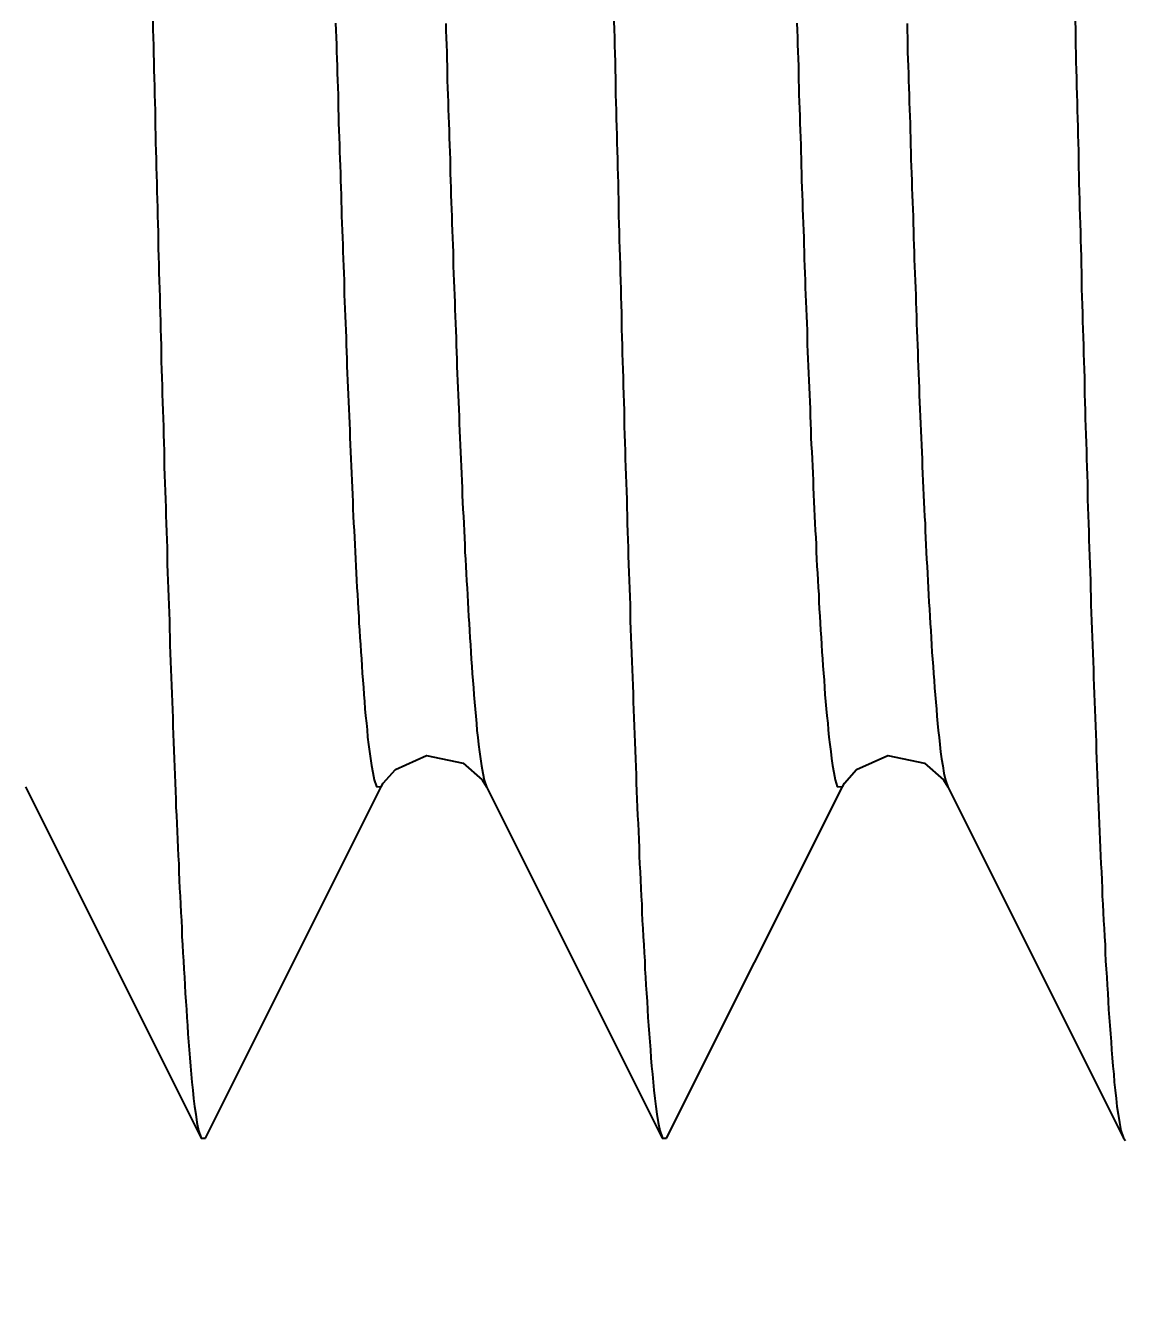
# Model space of a CAD drawing. Header units: millimetres. Extents: x 0 to 3800, y -67 to 2530.
# Drawn here: x 2224.803 to 2228.477, y 949.282 to 953.516 of the extents above; entities that cross this region are included whole.
import ezdxf

# ---------------------------------------------------------------- set-up
doc = ezdxf.new("R2010")
doc.units = ezdxf.units.MM
doc.layers.add('내부선 및 부속', color=4, linetype='Continuous')
doc.layers.add('치수선', color=7, linetype='Continuous')
doc.styles.add('____', font='')
doc.styles.get('____').set_extended_font_data('굴림')
doc.dimstyles.new('MSADIM', dxfattribs={"dimtxt": 33, "dimasz": 17, "dimexe": 10, "dimexo": 7.5, "dimgap": 10, "dimtad": 0, "dimtih": 1, "dimtoh": 1, "dimdec": 0, "dimzin": 1, "dimdsep": 46, "dimtxsty": '____', "dimcen": 11.25, "dimadec": 0, "dimazin": 0, "dimtfac": 1, "dimtdec": 0, "dimtix": 1, "dimtmove": 0, "dimatfit": 3, "dimfxl": 1, "dimtolj": 1, "dimtzin": 1, "dimarcsym": 0})

# ---------------------------------------------------------------- blocks, each defined once
blk = doc.blocks.new('*D55')
at = {"layer": '치수선', "color": 0, "linetype": 'Continuous', "lineweight": -2, "transparency": 16777216}
for p, q in [((2172.9547, 966.2182), (2152.4547, 966.2182)), ((2162.4547, 949.2182), (2162.4547, 856.5344)), ((2162.4547, 718.2182), (2162.4547, 810.9019)), ((2254.9547, 701.2182), (2152.4547, 701.2182))]:
    blk.add_line(p, q, dxfattribs=at)
at = {"layer": '치수선', "color": 0, "linetype": 'Continuous', "transparency": 16777216}
for points in [[(2159.6213, 949.2182), (2165.288, 949.2182), (2162.4547, 966.2182)], [(2159.6213, 718.2182), (2165.288, 718.2182), (2162.4547, 701.2182)]]:
    blk.add_solid(points, dxfattribs=at)
at = {"layer": '치수선', "color": 0, "linetype": 'Continuous', "transparency": 16777216, "insert": (2162.4547, 833.7182), "char_height": 25, "attachment_point": 5, "style": '____'}
blk.add_mtext('\\A1;265', dxfattribs=at)
blk = doc.blocks.new('*D56')
at = {"layer": '치수선', "color": 0, "linetype": 'Continuous', "lineweight": -2, "transparency": 16777216}
for p, q in [((2172.9547, 966.2182), (2082.4547, 966.2182)), ((2092.4547, 949.2182), (2092.4547, 636.5511)), ((2092.4547, 278.2182), (2092.4547, 590.8853)), ((2224.9547, 261.2182), (2082.4547, 261.2182))]:
    blk.add_line(p, q, dxfattribs=at)
at = {"layer": '치수선', "color": 0, "linetype": 'Continuous', "transparency": 16777216}
for points in [[(2089.6213, 949.2182), (2095.288, 949.2182), (2092.4547, 966.2182)], [(2089.6213, 278.2182), (2095.288, 278.2182), (2092.4547, 261.2182)]]:
    blk.add_solid(points, dxfattribs=at)
at = {"layer": '치수선', "color": 0, "linetype": 'Continuous', "transparency": 16777216, "insert": (2092.4547, 613.7182), "char_height": 25, "attachment_point": 5, "style": '____'}
blk.add_mtext('\\A1;705', dxfattribs=at)

msp = doc.modelspace()

# ---------------------------------------------------------------- linework, layer by layer
at = {"layer": '내부선 및 부속', "linetype": 'Continuous'}
for p, q in [((2224.803, 950.9738), (2225.3898, 949.8007)), ((2225.4044, 949.8007), (2225.9913, 950.9738)), ((2226.3428, 950.9738), (2226.9296, 949.8007)), ((2226.9442, 949.8007), (2227.5311, 950.9738)), ((2227.8826, 950.9738), (2228.4695, 949.8007)), ((2225.3898, 949.8007), (2225.4044, 949.8007)), ((2226.9296, 949.8007), (2226.9442, 949.8007)), ((2228.4695, 949.8007), (2228.4768, 949.7934))]:
    msp.add_line(p, q, dxfattribs=at)
at = {"layer": '내부선 및 부속', "linetype": 'Continuous', "flags": 128}
for points in [[(2225.2289, 953.5295), (2225.2289, 953.5025), (2225.2299, 953.4755), (2225.2309, 953.4485), (2225.2309, 953.4215), (2225.2319, 953.3945), (2225.2319, 953.3675), (2225.2329, 953.3395), (2225.2339, 953.3125), (2225.2339, 953.2855), (2225.2349, 953.2585), (2225.2359, 953.2315), (2225.2359, 953.2045), (2225.2369, 953.1775), (2225.2379, 953.1505), (2225.2379, 953.1235), (2225.2389, 953.0965), (2225.2399, 953.0695), (2225.2399, 953.0425), (2225.2409, 953.0155), (2225.2419, 952.9885), (2225.2419, 952.9615), (2225.2429, 952.9345), (2225.2439, 952.9075), (2225.2439, 952.8805), (2225.2449, 952.8535), (2225.2459, 952.8255), (2225.2469, 952.7985), (2225.2469, 952.7715), (2225.2479, 952.7445), (2225.2489, 952.7175), (2225.2489, 952.6905), (2225.2489, 952.6905), (2225.2499, 952.6635), (2225.2509, 952.6365), (2225.2519, 952.6095), (2225.2519, 952.5825), (2225.2529, 952.5555), (2225.2539, 952.5285), (2225.2539, 952.5015), (2225.2549, 952.4745), (2225.2559, 952.4475), (2225.2569, 952.4205), (2225.2569, 952.3935), (2225.2579, 952.3665), (2225.2589, 952.3395), (2225.2599, 952.3125), (2225.2599, 952.2845), (2225.2609, 952.2575), (2225.2619, 952.2305), (2225.2629, 952.2035), (2225.2639, 952.1765), (2225.2639, 952.1495), (2225.2649, 952.1225), (2225.2659, 952.0955), (2225.2669, 952.0685), (2225.2669, 952.0415), (2225.2679, 952.0145), (2225.2689, 951.9875), (2225.2699, 951.9605), (2225.2709, 951.9335), (2225.2719, 951.9065), (2225.2719, 951.8795), (2225.2729, 951.8525), (2225.2739, 951.8255), (2225.2749, 951.7985), (2225.2759, 951.7715), (2225.2769, 951.7445), (2225.2769, 951.7175), (2225.2779, 951.6895), (2225.2789, 951.6625), (2225.2799, 951.6355), (2225.2809, 951.6085), (2225.2819, 951.5815), (2225.2829, 951.5545), (2225.2839, 951.5275), (2225.2839, 951.5005), (2225.2849, 951.4735), (2225.2859, 951.4465), (2225.2869, 951.4195), (2225.2879, 951.3925), (2225.2889, 951.3655), (2225.2899, 951.3385), (2225.2909, 951.3115), (2225.2919, 951.2845), (2225.2929, 951.2575), (2225.2939, 951.2305), (2225.2949, 951.2035), (2225.2959, 951.1765), (2225.2969, 951.1495), (2225.2979, 951.1225), (2225.2989, 951.0955), (2225.2999, 951.0675), (2225.3009, 951.0405), (2225.3019, 951.0135), (2225.3029, 950.9865), (2225.3039, 950.9595), (2225.3049, 950.9325), (2225.3059, 950.9055), (2225.3079, 950.8785), (2225.3089, 950.8515), (2225.3099, 950.8245), (2225.3109, 950.7975), (2225.3119, 950.7705), (2225.3129, 950.7435), (2225.3149, 950.7165), (2225.3159, 950.6895), (2225.3169, 950.6625), (2225.3179, 950.6355), (2225.3199, 950.6085), (2225.3209, 950.5815), (2225.3219, 950.5545), (2225.3239, 950.5275), (2225.3249, 950.5005), (2225.3259, 950.4735), (2225.3279, 950.4465), (2225.3289, 950.4195), (2225.3309, 950.3925), (2225.3319, 950.3655), (2225.3339, 950.3385), (2225.3349, 950.3115), (2225.3369, 950.2845), (2225.3389, 950.2575), (2225.3409, 950.2305), (2225.3419, 950.2035), (2225.3439, 950.1765), (2225.3459, 950.1495), (2225.3479, 950.1225), (2225.3499, 950.0955), (2225.3519, 950.0685), (2225.3549, 950.0415), (2225.3569, 950.0145), (2225.3589, 949.9875), (2225.3589, 949.9875), (2225.3619, 949.9605), (2225.3649, 949.9335), (2225.3679, 949.9065), (2225.3719, 949.8805), (2225.3759, 949.8535), (2225.3809, 949.8265), (2225.3899, 949.8005), (2225.3899, 949.8005)], [(2225.8389, 953.5235), (2225.8399, 953.4995), (2225.8409, 953.4755), (2225.8419, 953.4515), (2225.8419, 953.4285), (2225.8429, 953.4045), (2225.8439, 953.3805), (2225.8439, 953.3565), (2225.8449, 953.3325), (2225.8459, 953.3085), (2225.8469, 953.2845), (2225.8469, 953.2615), (2225.8479, 953.2375), (2225.8489, 953.2135), (2225.8489, 953.1895), (2225.8499, 953.1655), (2225.8509, 953.1415), (2225.8519, 953.1175), (2225.8519, 953.0945), (2225.8529, 953.0705), (2225.8539, 953.0465), (2225.8549, 953.0225), (2225.8549, 952.9985), (2225.8559, 952.9745), (2225.8569, 952.9505), (2225.8579, 952.9275), (2225.8589, 952.9035), (2225.8589, 952.8795), (2225.8599, 952.8555), (2225.8609, 952.8315), (2225.8609, 952.8315), (2225.8619, 952.8075), (2225.8629, 952.7835), (2225.8629, 952.7605), (2225.8639, 952.7365), (2225.8649, 952.7125), (2225.8659, 952.6885), (2225.8669, 952.6645), (2225.8679, 952.6405), (2225.8679, 952.6165), (2225.8689, 952.5935), (2225.8699, 952.5695), (2225.8709, 952.5455), (2225.8719, 952.5215), (2225.8729, 952.4975), (2225.8739, 952.4735), (2225.8739, 952.4495), (2225.8749, 952.4265), (2225.8759, 952.4025), (2225.8769, 952.3785), (2225.8779, 952.3545), (2225.8789, 952.3305), (2225.8799, 952.3065), (2225.8809, 952.2835), (2225.8819, 952.2595), (2225.8829, 952.2355), (2225.8839, 952.2115), (2225.8849, 952.1875), (2225.8859, 952.1635), (2225.8869, 952.1395), (2225.8879, 952.1165), (2225.8889, 952.0925), (2225.8899, 952.0685), (2225.8909, 952.0445), (2225.8919, 952.0205), (2225.8929, 951.9965), (2225.8939, 951.9735), (2225.8949, 951.9495), (2225.8959, 951.9255), (2225.8969, 951.9015), (2225.8979, 951.8775), (2225.8989, 951.8535), (2225.9009, 951.8295), (2225.9019, 951.8065), (2225.9029, 951.7825), (2225.9039, 951.7585), (2225.9049, 951.7345), (2225.9069, 951.7105), (2225.9079, 951.6865), (2225.9089, 951.6635), (2225.9099, 951.6395), (2225.9119, 951.6155), (2225.9129, 951.5915), (2225.9139, 951.5675), (2225.9159, 951.5435), (2225.9169, 951.5205), (2225.9189, 951.4965), (2225.9199, 951.4725), (2225.9219, 951.4485), (2225.9229, 951.4245), (2225.9249, 951.4015), (2225.9259, 951.3775), (2225.9279, 951.3535), (2225.9299, 951.3295), (2225.9319, 951.3055), (2225.9329, 951.2825), (2225.9349, 951.2585), (2225.9369, 951.2345), (2225.9389, 951.2105), (2225.9419, 951.1865), (2225.9439, 951.1635), (2225.9459, 951.1395), (2225.9489, 951.1155), (2225.9519, 951.0915), (2225.9549, 951.0685), (2225.9589, 951.0445), (2225.9629, 951.0215), (2225.9679, 950.9975), (2225.9749, 950.9745), (2225.9909, 950.9735), (2225.9909, 950.9735)], [(2226.2069, 953.5225), (2226.2069, 953.4985), (2226.2079, 953.4745), (2226.2089, 953.4505), (2226.2099, 953.4265), (2226.2099, 953.4025), (2226.2109, 953.3795), (2226.2119, 953.3555), (2226.2119, 953.3315), (2226.2129, 953.3075), (2226.2139, 953.2835), (2226.2149, 953.2595), (2226.2149, 953.2355), (2226.2159, 953.2125), (2226.2169, 953.1885), (2226.2179, 953.1645), (2226.2179, 953.1405), (2226.2189, 953.1165), (2226.2199, 953.0925), (2226.2209, 953.0685), (2226.2209, 953.0455), (2226.2219, 953.0215), (2226.2229, 952.9975), (2226.2239, 952.9735), (2226.2239, 952.9495), (2226.2249, 952.9255), (2226.2259, 952.9015), (2226.2269, 952.8785), (2226.2269, 952.8545), (2226.2269, 952.8545), (2226.2279, 952.8305), (2226.2289, 952.8065), (2226.2299, 952.7825), (2226.2309, 952.7585), (2226.2319, 952.7345), (2226.2319, 952.7115), (2226.2329, 952.6875), (2226.2339, 952.6635), (2226.2349, 952.6395), (2226.2359, 952.6155), (2226.2369, 952.5915), (2226.2369, 952.5675), (2226.2379, 952.5445), (2226.2389, 952.5205), (2226.2399, 952.4965), (2226.2409, 952.4725), (2226.2419, 952.4485), (2226.2429, 952.4245), (2226.2439, 952.4015), (2226.2439, 952.3775), (2226.2449, 952.3535), (2226.2459, 952.3295), (2226.2469, 952.3055), (2226.2479, 952.2815), (2226.2489, 952.2575), (2226.2499, 952.2345), (2226.2509, 952.2105), (2226.2519, 952.1865), (2226.2529, 952.1625), (2226.2539, 952.1385), (2226.2549, 952.1145), (2226.2559, 952.0905), (2226.2569, 952.0675), (2226.2579, 952.0435), (2226.2589, 952.0195), (2226.2599, 951.9955), (2226.2609, 951.9715), (2226.2619, 951.9475), (2226.2629, 951.9245), (2226.2639, 951.9005), (2226.2659, 951.8765), (2226.2669, 951.8525), (2226.2679, 951.8285), (2226.2689, 951.8045), (2226.2699, 951.7815), (2226.2709, 951.7575), (2226.2729, 951.7335), (2226.2739, 951.7095), (2226.2749, 951.6855), (2226.2759, 951.6615), (2226.2779, 951.6375), (2226.2789, 951.6145), (2226.2799, 951.5905), (2226.2819, 951.5665), (2226.2829, 951.5425), (2226.2849, 951.5185), (2226.2859, 951.4955), (2226.2869, 951.4715), (2226.2889, 951.4475), (2226.2909, 951.4235), (2226.2919, 951.3995), (2226.2939, 951.3755), (2226.2949, 951.3525), (2226.2969, 951.3285), (2226.2989, 951.3045), (2226.3009, 951.2805), (2226.3029, 951.2565), (2226.3049, 951.2335), (2226.3069, 951.2095), (2226.3089, 951.1855), (2226.3109, 951.1615), (2226.3139, 951.1385), (2226.3159, 951.1145), (2226.3189, 951.0905), (2226.3229, 951.0675), (2226.3259, 951.0435), (2226.3299, 951.0195), (2226.3349, 950.9965), (2226.3429, 950.9735), (2226.3429, 950.9735)], [(2226.7679, 953.5295), (2226.7689, 953.5025), (2226.7699, 953.4755), (2226.7699, 953.4485), (2226.7709, 953.4215), (2226.7719, 953.3945), (2226.7719, 953.3675), (2226.7729, 953.3395), (2226.7739, 953.3125), (2226.7739, 953.2855), (2226.7749, 953.2585), (2226.7759, 953.2315), (2226.7759, 953.2045), (2226.7769, 953.1775), (2226.7779, 953.1505), (2226.7779, 953.1235), (2226.7789, 953.0965), (2226.7799, 953.0695), (2226.7799, 953.0425), (2226.7809, 953.0155), (2226.7819, 952.9885), (2226.7819, 952.9615), (2226.7829, 952.9345), (2226.7839, 952.9075), (2226.7839, 952.8805), (2226.7849, 952.8535), (2226.7859, 952.8255), (2226.7859, 952.7985), (2226.7869, 952.7715), (2226.7879, 952.7445), (2226.7889, 952.7175), (2226.7889, 952.6905), (2226.7889, 952.6905), (2226.7899, 952.6635), (2226.7909, 952.6365), (2226.7909, 952.6095), (2226.7919, 952.5825), (2226.7929, 952.5555), (2226.7939, 952.5285), (2226.7939, 952.5015), (2226.7949, 952.4745), (2226.7959, 952.4475), (2226.7959, 952.4205), (2226.7969, 952.3935), (2226.7979, 952.3665), (2226.7989, 952.3395), (2226.7989, 952.3125), (2226.7999, 952.2845), (2226.8009, 952.2575), (2226.8019, 952.2305), (2226.8029, 952.2035), (2226.8029, 952.1765), (2226.8039, 952.1495), (2226.8049, 952.1225), (2226.8059, 952.0955), (2226.8059, 952.0685), (2226.8069, 952.0415), (2226.8079, 952.0145), (2226.8089, 951.9875), (2226.8099, 951.9605), (2226.8109, 951.9335), (2226.8109, 951.9065), (2226.8119, 951.8795), (2226.8129, 951.8525), (2226.8139, 951.8255), (2226.8149, 951.7985), (2226.8159, 951.7715), (2226.8159, 951.7445), (2226.8169, 951.7175), (2226.8179, 951.6895), (2226.8189, 951.6625), (2226.8199, 951.6355), (2226.8209, 951.6085), (2226.8219, 951.5815), (2226.8219, 951.5545), (2226.8229, 951.5275), (2226.8239, 951.5005), (2226.8249, 951.4735), (2226.8259, 951.4465), (2226.8269, 951.4195), (2226.8279, 951.3925), (2226.8289, 951.3655), (2226.8299, 951.3385), (2226.8309, 951.3115), (2226.8319, 951.2845), (2226.8329, 951.2575), (2226.8339, 951.2305), (2226.8349, 951.2035), (2226.8359, 951.1765), (2226.8369, 951.1495), (2226.8379, 951.1225), (2226.8389, 951.0955), (2226.8399, 951.0675), (2226.8409, 951.0405), (2226.8419, 951.0135), (2226.8429, 950.9865), (2226.8439, 950.9595), (2226.8449, 950.9325), (2226.8459, 950.9055), (2226.8469, 950.8785), (2226.8489, 950.8515), (2226.8499, 950.8245), (2226.8509, 950.7975), (2226.8519, 950.7705), (2226.8529, 950.7435), (2226.8539, 950.7165), (2226.8559, 950.6895), (2226.8569, 950.6625), (2226.8579, 950.6355), (2226.8589, 950.6085), (2226.8609, 950.5815), (2226.8619, 950.5545), (2226.8629, 950.5275), (2226.8649, 950.5005), (2226.8659, 950.4735), (2226.8679, 950.4465), (2226.8689, 950.4195), (2226.8709, 950.3925), (2226.8719, 950.3655), (2226.8739, 950.3385), (2226.8749, 950.3115), (2226.8769, 950.2845), (2226.8789, 950.2575), (2226.8799, 950.2305), (2226.8819, 950.2035), (2226.8839, 950.1765), (2226.8859, 950.1495), (2226.8879, 950.1225), (2226.8899, 950.0955), (2226.8919, 950.0685), (2226.8939, 950.0415), (2226.8969, 950.0145), (2226.8989, 949.9875), (2226.8989, 949.9875), (2226.9019, 949.9605), (2226.9049, 949.9335), (2226.9079, 949.9065), (2226.9119, 949.8805), (2226.9159, 949.8535), (2226.9209, 949.8265), (2226.9299, 949.8005), (2226.9299, 949.8005)], [(2227.3789, 953.5235), (2227.3799, 953.4995), (2227.3809, 953.4755), (2227.3809, 953.4515), (2227.3819, 953.4285), (2227.3829, 953.4045), (2227.3839, 953.3805), (2227.3839, 953.3565), (2227.3849, 953.3325), (2227.3859, 953.3085), (2227.3859, 953.2845), (2227.3869, 953.2615), (2227.3879, 953.2375), (2227.3889, 953.2135), (2227.3889, 953.1895), (2227.3899, 953.1655), (2227.3909, 953.1415), (2227.3919, 953.1175), (2227.3919, 953.0945), (2227.3929, 953.0705), (2227.3939, 953.0465), (2227.3949, 953.0225), (2227.3949, 952.9985), (2227.3959, 952.9745), (2227.3969, 952.9505), (2227.3979, 952.9275), (2227.3979, 952.9035), (2227.3989, 952.8795), (2227.3999, 952.8555), (2227.4009, 952.8315), (2227.4009, 952.8315), (2227.4019, 952.8075), (2227.4019, 952.7835), (2227.4029, 952.7605), (2227.4039, 952.7365), (2227.4049, 952.7125), (2227.4059, 952.6885), (2227.4069, 952.6645), (2227.4069, 952.6405), (2227.4079, 952.6165), (2227.4089, 952.5935), (2227.4099, 952.5695), (2227.4109, 952.5455), (2227.4119, 952.5215), (2227.4129, 952.4975), (2227.4129, 952.4735), (2227.4139, 952.4505), (2227.4149, 952.4265), (2227.4159, 952.4025), (2227.4169, 952.3785), (2227.4179, 952.3545), (2227.4189, 952.3305), (2227.4199, 952.3065), (2227.4209, 952.2835), (2227.4219, 952.2595), (2227.4229, 952.2355), (2227.4239, 952.2115), (2227.4249, 952.1875), (2227.4259, 952.1635), (2227.4259, 952.1395), (2227.4269, 952.1165), (2227.4289, 952.0925), (2227.4299, 952.0685), (2227.4309, 952.0445), (2227.4319, 952.0205), (2227.4329, 951.9965), (2227.4339, 951.9735), (2227.4349, 951.9495), (2227.4359, 951.9255), (2227.4369, 951.9015), (2227.4379, 951.8775), (2227.4389, 951.8535), (2227.4399, 951.8295), (2227.4419, 951.8065), (2227.4429, 951.7825), (2227.4439, 951.7585), (2227.4449, 951.7345), (2227.4459, 951.7105), (2227.4479, 951.6865), (2227.4489, 951.6635), (2227.4499, 951.6395), (2227.4519, 951.6155), (2227.4529, 951.5915), (2227.4539, 951.5675), (2227.4559, 951.5435), (2227.4569, 951.5205), (2227.4579, 951.4965), (2227.4599, 951.4725), (2227.4609, 951.4485), (2227.4629, 951.4245), (2227.4649, 951.4015), (2227.4659, 951.3775), (2227.4679, 951.3535), (2227.4699, 951.3295), (2227.4709, 951.3055), (2227.4729, 951.2825), (2227.4749, 951.2585), (2227.4769, 951.2345), (2227.4789, 951.2105), (2227.4819, 951.1865), (2227.4839, 951.1635), (2227.4859, 951.1395), (2227.4889, 951.1155), (2227.4919, 951.0915), (2227.4949, 951.0685), (2227.4979, 951.0445), (2227.5019, 951.0215), (2227.5069, 950.9975), (2227.5139, 950.9745), (2227.5309, 950.9735), (2227.5309, 950.9735)], [(2227.7469, 953.5225), (2227.7469, 953.4985), (2227.7479, 953.4745), (2227.7489, 953.4505), (2227.7489, 953.4265), (2227.7499, 953.4025), (2227.7509, 953.3795), (2227.7519, 953.3555), (2227.7519, 953.3315), (2227.7529, 953.3075), (2227.7539, 953.2835), (2227.7539, 953.2595), (2227.7549, 953.2355), (2227.7559, 953.2125), (2227.7569, 953.1885), (2227.7569, 953.1645), (2227.7579, 953.1405), (2227.7589, 953.1165), (2227.7599, 953.0925), (2227.7599, 953.0685), (2227.7609, 953.0455), (2227.7619, 953.0215), (2227.7629, 952.9975), (2227.7629, 952.9735), (2227.7639, 952.9495), (2227.7649, 952.9255), (2227.7659, 952.9015), (2227.7669, 952.8785), (2227.7669, 952.8545), (2227.7669, 952.8545), (2227.7679, 952.8305), (2227.7689, 952.8065), (2227.7699, 952.7825), (2227.7709, 952.7585), (2227.7709, 952.7345), (2227.7719, 952.7115), (2227.7729, 952.6875), (2227.7739, 952.6635), (2227.7749, 952.6395), (2227.7759, 952.6155), (2227.7759, 952.5915), (2227.7769, 952.5675), (2227.7779, 952.5445), (2227.7789, 952.5205), (2227.7799, 952.4965), (2227.7809, 952.4725), (2227.7819, 952.4485), (2227.7829, 952.4245), (2227.7829, 952.4015), (2227.7839, 952.3775), (2227.7849, 952.3535), (2227.7859, 952.3295), (2227.7869, 952.3055), (2227.7879, 952.2815), (2227.7889, 952.2575), (2227.7899, 952.2345), (2227.7909, 952.2105), (2227.7919, 952.1865), (2227.7929, 952.1625), (2227.7939, 952.1385), (2227.7949, 952.1145), (2227.7959, 952.0905), (2227.7969, 952.0675), (2227.7979, 952.0435), (2227.7989, 952.0195), (2227.7999, 951.9955), (2227.8009, 951.9715), (2227.8019, 951.9475), (2227.8029, 951.9245), (2227.8039, 951.9005), (2227.8049, 951.8765), (2227.8069, 951.8525), (2227.8079, 951.8285), (2227.8089, 951.8045), (2227.8099, 951.7815), (2227.8109, 951.7575), (2227.8119, 951.7335), (2227.8139, 951.7095), (2227.8149, 951.6855), (2227.8159, 951.6615), (2227.8179, 951.6385), (2227.8189, 951.6145), (2227.8199, 951.5905), (2227.8219, 951.5665), (2227.8229, 951.5425), (2227.8239, 951.5185), (2227.8259, 951.4955), (2227.8269, 951.4715), (2227.8289, 951.4475), (2227.8299, 951.4235), (2227.8319, 951.3995), (2227.8339, 951.3755), (2227.8349, 951.3525), (2227.8369, 951.3285), (2227.8389, 951.3045), (2227.8409, 951.2805), (2227.8429, 951.2565), (2227.8449, 951.2335), (2227.8469, 951.2095), (2227.8489, 951.1855), (2227.8509, 951.1615), (2227.8539, 951.1385), (2227.8559, 951.1145), (2227.8589, 951.0905), (2227.8619, 951.0675), (2227.8659, 951.0435), (2227.8699, 951.0195), (2227.8749, 950.9965), (2227.8829, 950.9735), (2227.8829, 950.9735)], [(2228.3079, 953.5295), (2228.3089, 953.5025), (2228.3099, 953.4755), (2228.3099, 953.4485), (2228.3109, 953.4215), (2228.3109, 953.3945), (2228.3119, 953.3675), (2228.3129, 953.3395), (2228.3129, 953.3125), (2228.3139, 953.2855), (2228.3149, 953.2585), (2228.3149, 953.2315), (2228.3159, 953.2045), (2228.3169, 953.1775), (2228.3169, 953.1505), (2228.3179, 953.1235), (2228.3189, 953.0965), (2228.3189, 953.0695), (2228.3199, 953.0425), (2228.3209, 953.0155), (2228.3209, 952.9885), (2228.3219, 952.9615), (2228.3229, 952.9345), (2228.3229, 952.9075), (2228.3239, 952.8805), (2228.3249, 952.8535), (2228.3259, 952.8255), (2228.3259, 952.7985), (2228.3269, 952.7715), (2228.3279, 952.7445), (2228.3279, 952.7175), (2228.3289, 952.6905), (2228.3289, 952.6905), (2228.3299, 952.6635), (2228.3299, 952.6365), (2228.3309, 952.6095), (2228.3319, 952.5825), (2228.3329, 952.5555), (2228.3329, 952.5285), (2228.3339, 952.5015), (2228.3349, 952.4745), (2228.3359, 952.4475), (2228.3359, 952.4205), (2228.3369, 952.3935), (2228.3379, 952.3665), (2228.3389, 952.3395), (2228.3389, 952.3125), (2228.3399, 952.2845), (2228.3409, 952.2575), (2228.3419, 952.2305), (2228.3419, 952.2035), (2228.3429, 952.1765), (2228.3439, 952.1495), (2228.3449, 952.1225), (2228.3459, 952.0955), (2228.3459, 952.0685), (2228.3469, 952.0415), (2228.3479, 952.0145), (2228.3489, 951.9875), (2228.3499, 951.9605), (2228.3499, 951.9335), (2228.3509, 951.9065), (2228.3519, 951.8795), (2228.3529, 951.8525), (2228.3539, 951.8255), (2228.3539, 951.7985), (2228.3549, 951.7715), (2228.3559, 951.7445), (2228.3569, 951.7175), (2228.3579, 951.6895), (2228.3589, 951.6625), (2228.3599, 951.6355), (2228.3609, 951.6085), (2228.3609, 951.5815), (2228.3619, 951.5545), (2228.3629, 951.5275), (2228.3639, 951.5005), (2228.3649, 951.4735), (2228.3659, 951.4465), (2228.3669, 951.4195), (2228.3679, 951.3925), (2228.3689, 951.3655), (2228.3699, 951.3385), (2228.3709, 951.3115), (2228.3719, 951.2845), (2228.3729, 951.2575), (2228.3739, 951.2305), (2228.3749, 951.2035), (2228.3759, 951.1765), (2228.3769, 951.1495), (2228.3779, 951.1225), (2228.3789, 951.0955), (2228.3799, 951.0675), (2228.3809, 951.0405), (2228.3819, 951.0135), (2228.3829, 950.9865), (2228.3839, 950.9595), (2228.3849, 950.9325), (2228.3859, 950.9055), (2228.3869, 950.8785), (2228.3879, 950.8515), (2228.3899, 950.8245), (2228.3909, 950.7975), (2228.3919, 950.7705), (2228.3929, 950.7435), (2228.3939, 950.7165), (2228.3959, 950.6895), (2228.3969, 950.6625), (2228.3979, 950.6355), (2228.3989, 950.6085), (2228.4009, 950.5815), (2228.4019, 950.5545), (2228.4029, 950.5275), (2228.4049, 950.5005), (2228.4059, 950.4735), (2228.4079, 950.4465), (2228.4089, 950.4195), (2228.4099, 950.3925), (2228.4119, 950.3655), (2228.4139, 950.3385), (2228.4149, 950.3115), (2228.4169, 950.2845), (2228.4179, 950.2575), (2228.4199, 950.2305), (2228.4219, 950.2035), (2228.4239, 950.1765), (2228.4259, 950.1495), (2228.4279, 950.1225), (2228.4299, 950.0955), (2228.4319, 950.0685), (2228.4339, 950.0415), (2228.4369, 950.0145), (2228.4389, 949.9875), (2228.4389, 949.9875), (2228.4419, 949.9605), (2228.4449, 949.9335), (2228.4479, 949.9065), (2228.4519, 949.8805), (2228.4559, 949.8535), (2228.4609, 949.8265), (2228.4699, 949.8005), (2228.4699, 949.8005)], [(2225.9912, 950.9737), (2225.998, 950.9859), (2226.0385, 951.0318), (2226.1427, 951.0778), (2226.2651, 951.0528), (2226.3283, 950.9974), (2226.3428, 950.9739)], [(2227.531, 950.9737), (2227.5378, 950.9859), (2227.5783, 951.0318), (2227.6825, 951.0778), (2227.805, 951.0528), (2227.8681, 950.9974), (2227.8826, 950.9739)]]:
    msp.add_lwpolyline(points, dxfattribs=at)

# ---------------------------------------------------------------- dimensions: what is measured, and where the dimension line sits
at = {"layer": '치수선', "linetype": 'Continuous'}
for base, p1, picture, middle in [((2092.4547, 966.2182), (2232.4547, 261.2182), '*D56', (2092.4547, 613.7182)), ((2162.4547, 966.2182), (2262.4547, 701.2182), '*D55', (2162.4547, 833.7182))]:
    dim = msp.add_linear_dim(base=base, p1=p1, p2=(2180.4547, 966.2182), angle=90, dimstyle='MSADIM', override={"dimtxt": 25}, dxfattribs=at)
    dim.commit()
    dim.dimension.update_dxf_attribs({"geometry": picture, "text_midpoint": middle})

doc.saveas('drawing.dxf')
